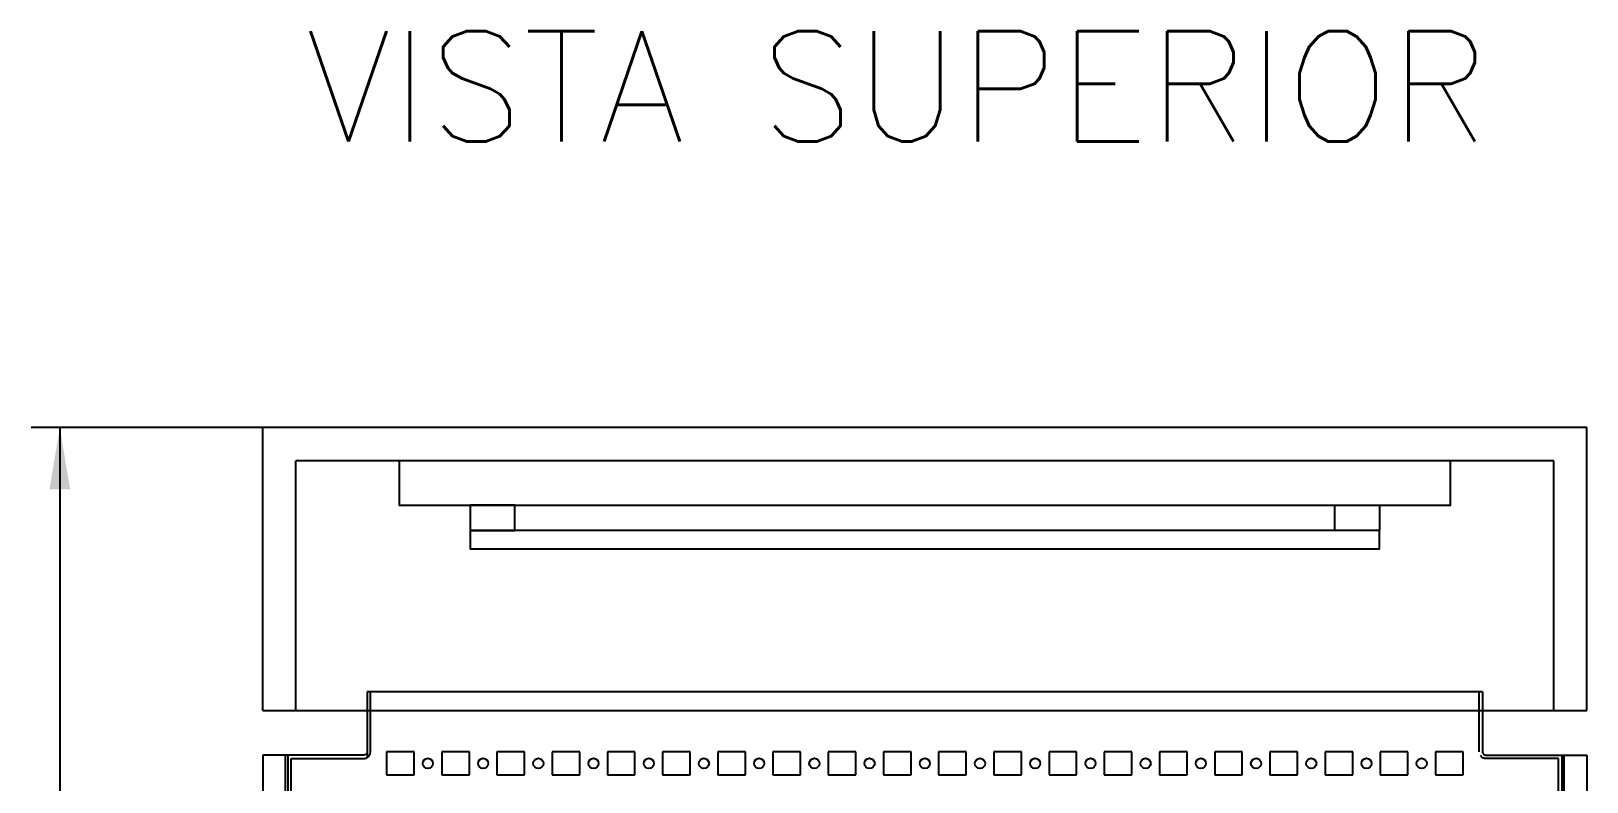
# Model space of a CAD drawing. Extents: x 4.4 to 40.4, y -48.2 to -29.9.
# Drawn here: x 4.654 to 8.176, y -44.148 to -42.448 of the extents above; entities that cross this region are included whole.
import ezdxf
from ezdxf.enums import TextEntityAlignment as Align

# ---------------------------------------------------------------- set-up
doc = ezdxf.new("R2010")
doc.units = 0
doc.header["$LTSCALE"] = 1200
doc.header["$MEASUREMENT"] = 0
doc.layers.get('0').update_dxf_attribs({"linetype": 'CONTINUOUS'})
doc.styles.add('ROMANS', font='ROMANS.shx', dxfattribs={"height": 0.12})

msp = doc.modelspace()

# ---------------------------------------------------------------- linework, layer by layer
at = {"color": 8}
for p, q in [((5.4646, -43.3457), (4.6536, -43.3457)), ((4.7186, -43.3457), (4.7186, -46.5411)), ((4.7186, -44.1058), (4.7186, -45.7306))]:
    msp.add_line(p, q, dxfattribs=at)
for p, q in [((5.1781, -43.9862), (5.1781, -43.3457)), ((8.176, -43.9862), (8.176, -43.3457)), ((5.2531, -43.9862), (5.2531, -43.4207)), ((8.101, -43.9862), (8.101, -43.4207))]:
    msp.add_line(p, q)
at = {"color": 7}
for p, q in [((8.176, -43.3457), (5.1781, -43.3457)), ((8.101, -43.4207), (5.2531, -43.4207)), ((7.9395, -43.9437), (5.4146, -43.9437)), ((5.4146, -43.9437), (5.4146, -44.0925)), ((5.4221, -44.0796), (5.4221, -43.9437)), ((7.932, -44.0796), (7.932, -43.9437)), ((7.9395, -43.9437), (7.9395, -44.0796)), ((5.1781, -43.9862), (8.176, -43.9862)), ((5.1781, -44.0871), (5.1781, -46.3231)), ((5.4071, -44.0871), (5.1781, -44.0871)), ((5.2296, -46.316), (5.2296, -44.0871)), ((5.2346, -44.0871), (5.2346, -46.316)), ((5.2421, -44.0946), (5.4071, -44.0946)), ((5.2421, -45.6955), (5.2421, -44.0946)), ((5.4093, -44.0867), (5.4071, -44.0871)), ((5.4071, -44.0946), (5.4092, -44.0944)), ((5.4071, -44.0946), (5.4071, -44.0946)), ((5.4092, -44.0944), (5.4115, -44.0939)), ((5.4104, -44.0863), (5.4093, -44.0867)), ((5.4114, -44.0857), (5.4104, -44.0863)), ((5.4124, -44.0849), (5.4114, -44.0857)), ((5.4115, -44.0939), (5.4137, -44.093)), ((5.4132, -44.0839), (5.4124, -44.0849)), ((5.4138, -44.0829), (5.4132, -44.0839)), ((5.4137, -44.093), (5.4158, -44.0918)), ((5.4142, -44.0818), (5.4138, -44.0829)), ((5.4145, -44.0806), (5.4142, -44.0818)), ((5.4146, -44.0796), (5.4145, -44.0806)), ((5.4146, -44.0796), (5.4146, -44.0796)), ((5.4158, -44.0918), (5.4177, -44.0902)), ((5.4177, -44.0902), (5.4193, -44.0883)), ((5.4193, -44.0883), (5.4205, -44.0862)), ((5.4205, -44.0862), (5.4214, -44.084)), ((5.4214, -44.084), (5.4221, -44.0796)), ((5.4583, -44.0795), (5.4583, -44.132)), ((5.5208, -44.0795), (5.4583, -44.0795)), ((5.4961, -44.0808), (5.4961, -44.0808)), ((5.5208, -44.132), (5.5208, -44.0795)), ((5.5833, -44.0795), (5.5833, -44.132)), ((5.6458, -44.0795), (5.5833, -44.0795)), ((5.6458, -44.132), (5.6458, -44.0795)), ((5.7083, -44.0795), (5.7083, -44.132)), ((5.7708, -44.0795), (5.7083, -44.0795)), ((5.7708, -44.132), (5.7708, -44.0795)), ((5.8333, -44.0795), (5.8333, -44.132)), ((5.8958, -44.0795), (5.8333, -44.0795)), ((5.8958, -44.132), (5.8958, -44.0795)), ((5.9583, -44.0795), (5.9583, -44.132)), ((6.0208, -44.0795), (5.9583, -44.0795)), ((6.0208, -44.132), (6.0208, -44.0795)), ((6.0833, -44.0795), (6.0833, -44.132)), ((6.1458, -44.0795), (6.0833, -44.0795)), ((6.1458, -44.132), (6.1458, -44.0795)), ((6.2083, -44.0795), (6.2083, -44.132)), ((6.2708, -44.0795), (6.2083, -44.0795)), ((6.2708, -44.132), (6.2708, -44.0795)), ((6.3958, -44.0795), (6.3333, -44.0795)), ((6.3333, -44.0795), (6.3333, -44.132)), ((6.3958, -44.132), (6.3958, -44.0795)), ((6.4583, -44.0795), (6.4583, -44.132)), ((6.5208, -44.0795), (6.4583, -44.0795)), ((6.5208, -44.132), (6.5208, -44.0795)), ((6.5833, -44.0795), (6.5833, -44.132)), ((6.6458, -44.0795), (6.5833, -44.0795)), ((6.6458, -44.132), (6.6458, -44.0795)), ((6.7083, -44.0795), (6.7083, -44.132)), ((6.7708, -44.0795), (6.7083, -44.0795)), ((6.7708, -44.132), (6.7708, -44.0795)), ((6.8958, -44.0795), (6.8333, -44.0795)), ((6.8333, -44.0795), (6.8333, -44.132)), ((6.8958, -44.132), (6.8958, -44.0795)), ((6.9583, -44.0795), (6.9583, -44.132)), ((7.0208, -44.0795), (6.9583, -44.0795)), ((7.0208, -44.132), (7.0208, -44.0795)), ((7.0833, -44.0795), (7.0833, -44.132)), ((7.1458, -44.0795), (7.0833, -44.0795)), ((7.1458, -44.132), (7.1458, -44.0795)), ((7.2083, -44.0795), (7.2083, -44.132)), ((7.2708, -44.0795), (7.2083, -44.0795)), ((7.2708, -44.132), (7.2708, -44.0795)), ((7.3958, -44.0795), (7.3333, -44.0795)), ((7.3333, -44.0795), (7.3333, -44.132)), ((7.3958, -44.132), (7.3958, -44.0795)), ((7.4583, -44.0795), (7.4583, -44.132)), ((7.5208, -44.0795), (7.4583, -44.0795)), ((7.5208, -44.132), (7.5208, -44.0795)), ((7.5833, -44.0795), (7.5833, -44.132)), ((7.6458, -44.0795), (7.5833, -44.0795)), ((7.6458, -44.132), (7.6458, -44.0795)), ((7.7083, -44.0795), (7.7083, -44.132)), ((7.7708, -44.0795), (7.7083, -44.0795)), ((7.7708, -44.132), (7.7708, -44.0795)), ((7.8333, -44.0795), (7.8333, -44.132)), ((7.8958, -44.0795), (7.8333, -44.0795)), ((7.8958, -44.132), (7.8958, -44.0795)), ((7.9364, -44.0902), (7.9348, -44.0883)), ((7.9383, -44.0918), (7.9364, -44.0902)), ((7.9404, -44.0931), (7.9383, -44.0918)), ((7.9395, -44.0796), (7.9396, -44.0807)), ((7.9395, -44.0796), (7.9395, -44.0796)), ((7.9396, -44.0807), (7.9399, -44.0818)), ((7.9399, -44.0818), (7.9403, -44.0829)), ((7.9403, -44.0829), (7.9409, -44.084)), ((7.9426, -44.0939), (7.9404, -44.0931)), ((7.9409, -44.084), (7.9417, -44.0849)), ((7.9417, -44.0849), (7.9427, -44.0857)), ((7.9449, -44.0944), (7.9426, -44.0939)), ((7.9427, -44.0857), (7.9437, -44.0863)), ((7.9437, -44.0863), (7.9448, -44.0868)), ((7.9448, -44.0868), (7.947, -44.0871)), ((7.947, -44.0946), (7.9449, -44.0944)), ((7.947, -44.0871), (8.176, -44.0871)), ((8.112, -44.0946), (7.947, -44.0946)), ((7.947, -44.0946), (7.947, -44.0946)), ((8.112, -46.258), (8.112, -44.0946)), ((8.1195, -44.0871), (8.1195, -46.316)), ((8.1246, -46.3169), (8.1246, -44.0871)), ((8.176, -44.0871), (8.176, -46.3231)), ((5.4583, -44.132), (5.5208, -44.132)), ((5.4646, -44.1058), (5.4646, -44.1058)), ((5.5833, -44.132), (5.6458, -44.132)), ((5.7083, -44.132), (5.7708, -44.132)), ((5.8333, -44.132), (5.8958, -44.132)), ((5.9583, -44.132), (6.0208, -44.132)), ((6.0833, -44.132), (6.1458, -44.132)), ((6.2083, -44.132), (6.2708, -44.132)), ((6.3333, -44.132), (6.3958, -44.132)), ((6.4583, -44.132), (6.5208, -44.132)), ((6.5833, -44.132), (6.6458, -44.132)), ((6.7083, -44.132), (6.7708, -44.132)), ((6.8333, -44.132), (6.8958, -44.132)), ((6.9583, -44.132), (7.0208, -44.132)), ((7.0833, -44.132), (7.1458, -44.132)), ((7.2083, -44.132), (7.2708, -44.132)), ((7.3333, -44.132), (7.3958, -44.132)), ((7.4583, -44.132), (7.5208, -44.132)), ((7.5833, -44.132), (7.6458, -44.132)), ((7.7083, -44.132), (7.7708, -44.132)), ((7.8333, -44.132), (7.8958, -44.132))]:
    msp.add_line(p, q, dxfattribs=at)
at = {"color": 8}
for points in [[(5.4866, -43.4207), (5.4866, -43.5216), (7.8675, -43.5216), (7.8675, -43.4207)], [(5.6478, -43.5216), (5.6478, -43.5784), (5.7488, -43.5784), (5.7488, -43.5216)], [(7.7063, -43.5216), (7.7063, -43.5784), (7.6053, -43.5784), (7.6053, -43.5216)], [(5.6478, -43.5784), (5.6478, -43.6202), (7.7066, -43.6202), (7.7066, -43.5784)]]:
    msp.add_lwpolyline(points, close=True, dxfattribs=at)
at = {"color": 7}
for centre in [(5.552, -44.1058), (5.677, -44.1058), (5.802, -44.1058), (5.927, -44.1058), (6.052, -44.1058), (6.177, -44.1058), (6.302, -44.1058), (6.427, -44.1058), (6.552, -44.1058), (6.677, -44.1058), (6.802, -44.1058), (6.927, -44.1058), (7.052, -44.1058), (7.177, -44.1058), (7.302, -44.1058), (7.427, -44.1058), (7.552, -44.1058), (7.677, -44.1058), (7.802, -44.1058)]:
    msp.add_circle(centre, 0.0115, dxfattribs=at)
at = {"color": 8, "linetype": 'ByBlock'}
msp.add_solid([(4.6952, -43.4857), (4.7419, -43.4857), (4.7186, -43.3457)], dxfattribs=at)

# ---------------------------------------------------------------- texts
at = {"color": 7, "style": 'ROMANS'}
msp.add_text('VISTA SUPERIOR', height=0.25, dxfattribs=at).set_placement((6.615, -42.6982), align=Align.CENTER)

doc.saveas('drawing.dxf')
